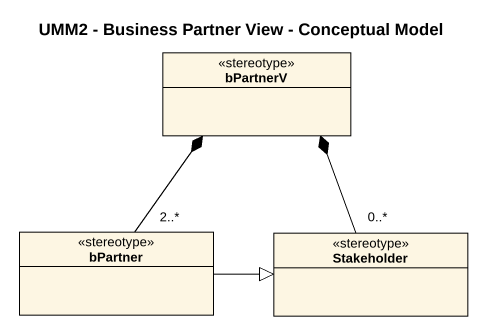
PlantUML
@startuml
title UMM2 - Business Partner View - Conceptual Model
hide circle
hide empty members
class bPartnerV <<stereotype>>
class bPartner <<stereotype>>
class Stakeholder <<stereotype>>
bPartner "2..*" -up-* bPartnerV
bPartner -right-|> Stakeholder
Stakeholder "0..*" -up-* bPartnerV
@enduml
